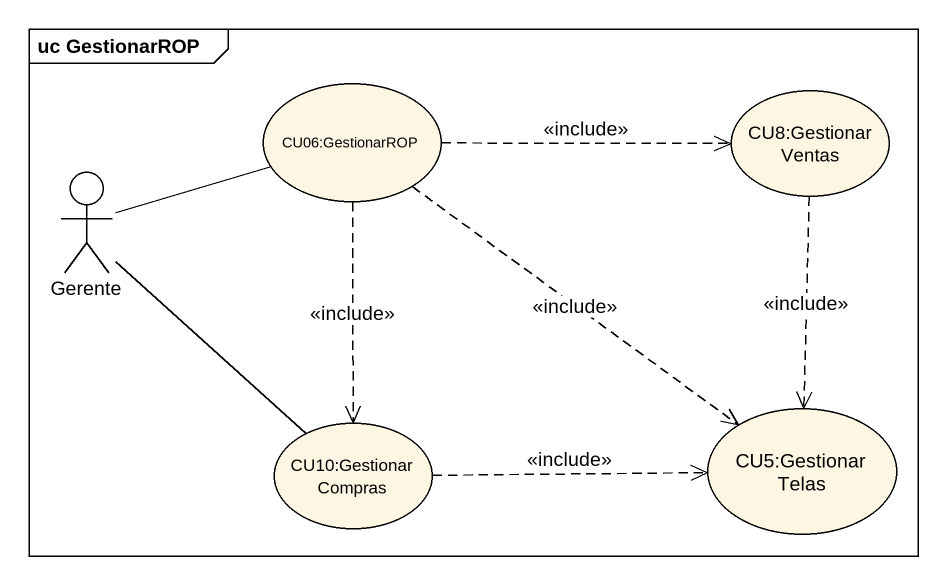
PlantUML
@startuml
mainframe uc GestionarROP
usecase "CU06:GestionarROP" as CU06_GestionarROP
usecase "CU8:Gestionar Ventas" as CU8_Gestionar_Ventas
actor Gerente
usecase "CU10:Gestionar Compras" as CU10_Gestionar_Compras
usecase "CU5:Gestionar Telas" as CU5_Gestionar_Telas
CU06_GestionarROP .right.> CU8_Gestionar_Ventas : <<include>>
CU06_GestionarROP ..> CU10_Gestionar_Compras : <<include>>
CU06_GestionarROP ..> CU5_Gestionar_Telas : <<include>>
CU8_Gestionar_Ventas ..> CU5_Gestionar_Telas : <<include>>
Gerente -right- CU06_GestionarROP
Gerente -- CU10_Gestionar_Compras
CU10_Gestionar_Compras .right.> CU5_Gestionar_Telas : <<include>>
@enduml
